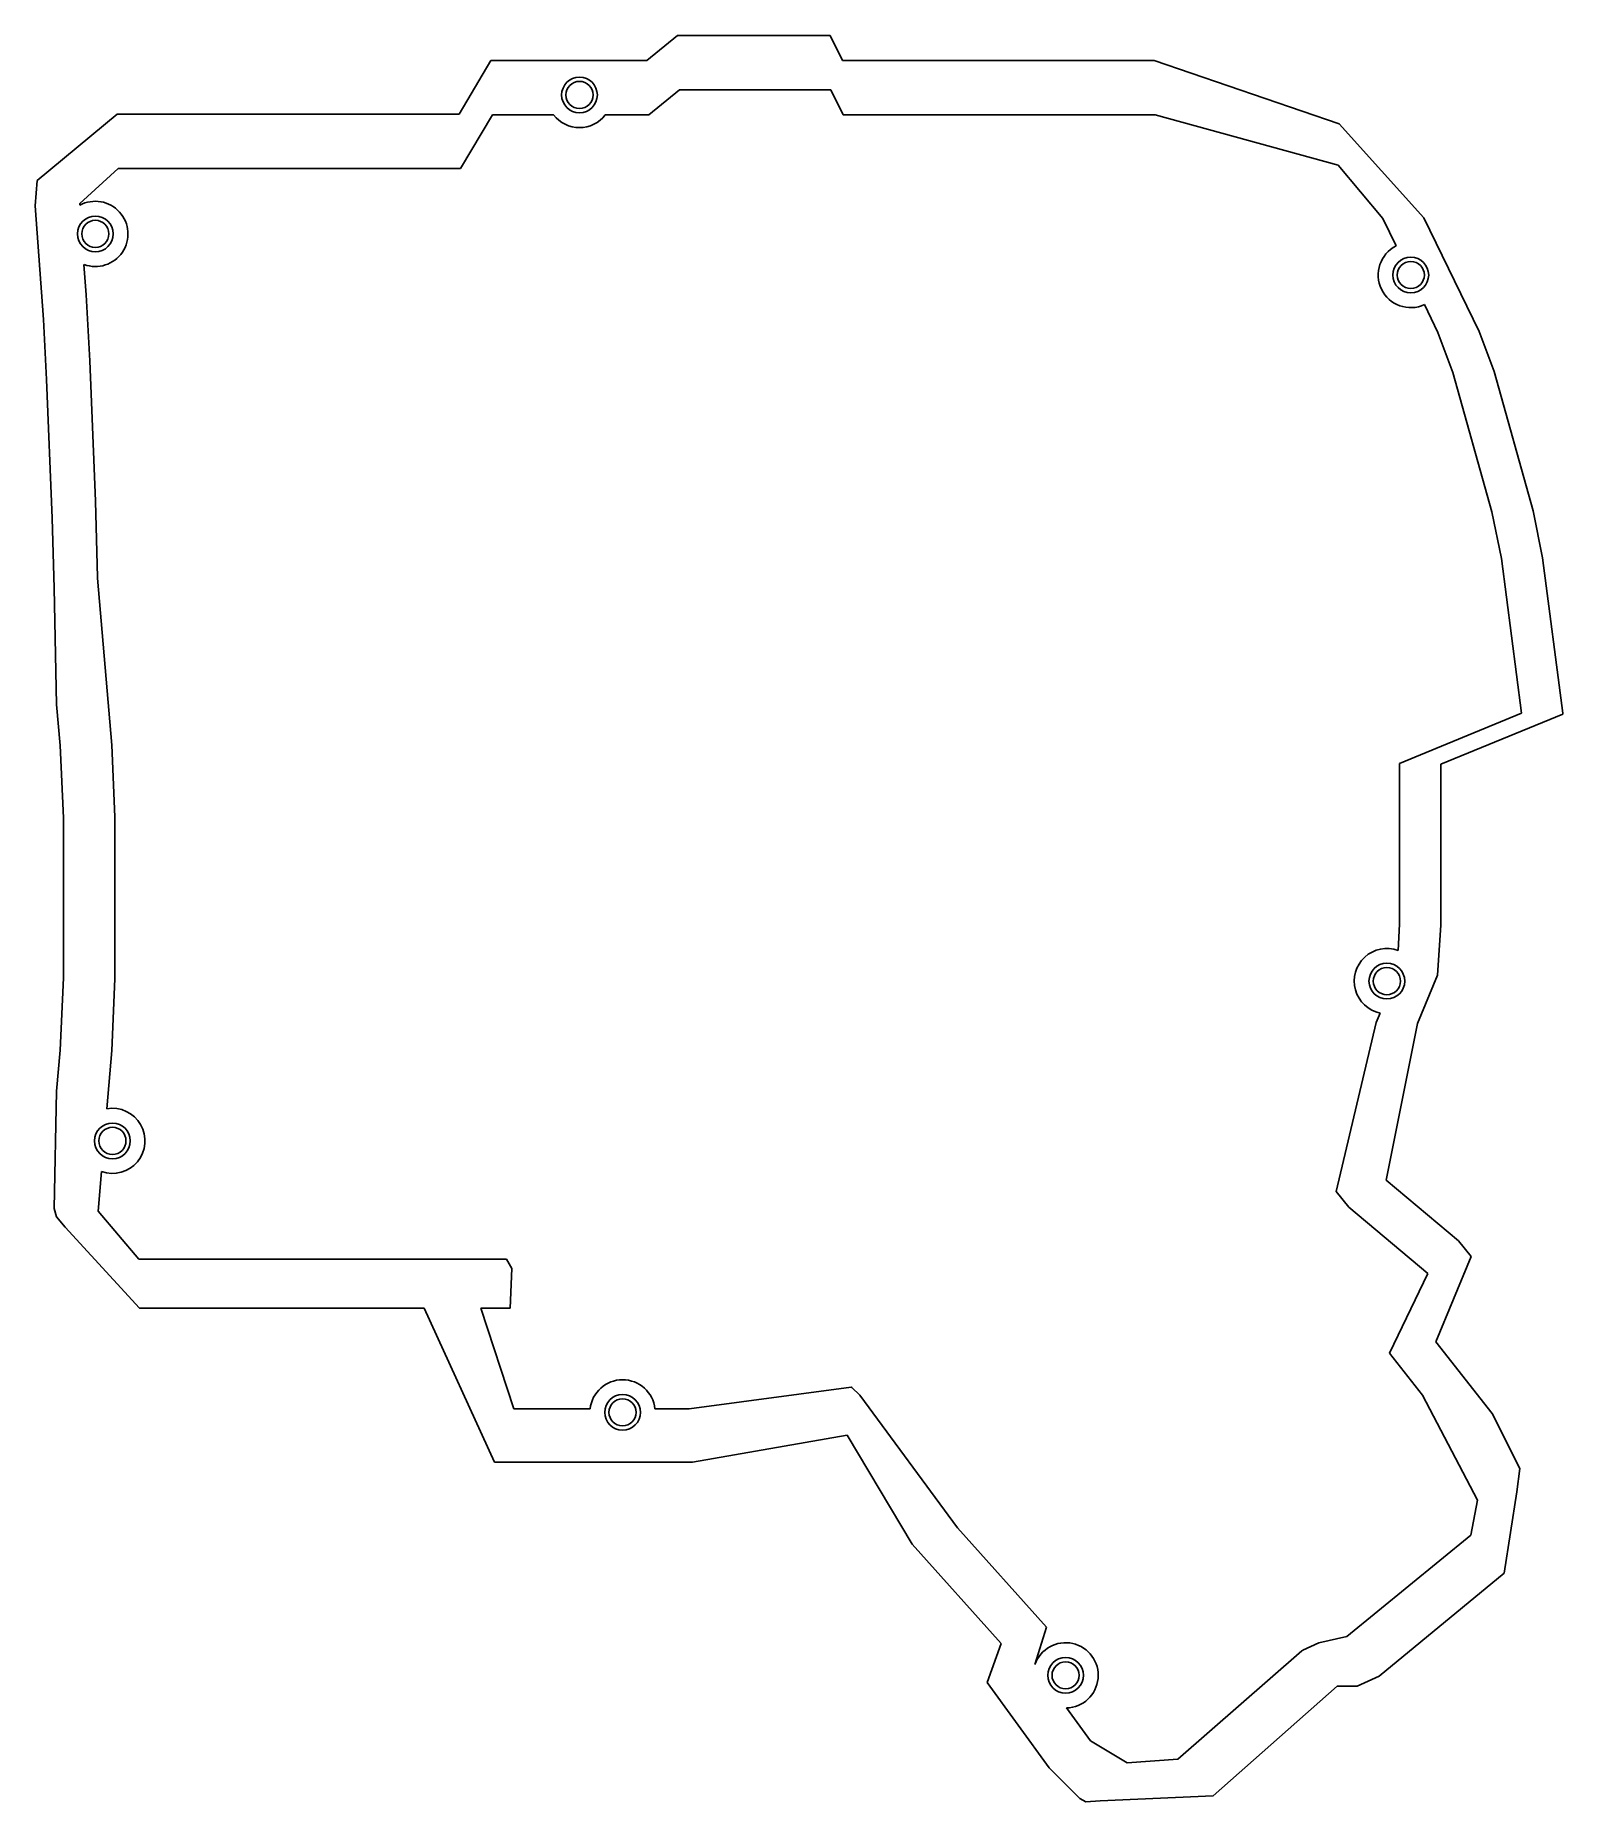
# Model space of a CAD drawing. Header units: metres. Extents: x -67 to 104, y -107 to 91.
import ezdxf

# ---------------------------------------------------------------- set-up
doc = ezdxf.new("R2010")
doc.units = ezdxf.units.M

msp = doc.modelspace()

# ---------------------------------------------------------------- linework, layer by layer
for p, q in [((1.41, 87.7, -5), (4.82, 90.52, -5)), ((1.41, 87.7), (4.82, 90.52)), ((21.93, 90.52, -5), (4.82, 90.52, -5)), ((4.82, 90.52, -5), (4.82, 90.52)), ((21.93, 90.52), (4.82, 90.52)), ((23.28, 87.7, -5), (21.93, 90.52, -5)), ((21.93, 90.52, -5), (21.93, 90.52)), ((23.28, 87.7), (21.93, 90.52)), ((-19.62, 81.7, -5), (-16.06, 87.7, -5)), ((-19.62, 81.7), (-16.06, 87.7)), ((1.41, 87.7, -5), (-16.06, 87.7, -5)), ((-16.06, 87.7, -5), (-16.06, 87.7)), ((1.41, 87.7), (-16.06, 87.7)), ((1.41, 87.7, -5), (1.41, 87.7)), ((23.28, 87.7, -5), (58.17, 87.7, -5)), ((23.28, 87.7, -5), (23.28, 87.7)), ((23.28, 87.7), (58.17, 87.7)), ((58.17, 87.7, -5), (78.86, 80.61, -5)), ((58.17, 87.7, -5), (58.17, 87.7)), ((58.17, 87.7), (78.86, 80.61)), ((-8.14, 83.85, -5), (-8.14, 83.85, -4)), ((-7.66, 83.85, -4), (-7.66, 83.85)), ((5.05, 84.44), (1.61, 81.62)), ((5.05, 84.44, -2), (1.61, 81.62, -2)), ((21.97, 84.44), (5.05, 84.44)), ((5.05, 84.44, -2), (5.05, 84.44)), ((21.97, 84.44, -2), (5.05, 84.44, -2)), ((21.97, 84.44), (23.36, 81.62)), ((21.97, 84.44, -2), (21.97, 84.44)), ((21.97, 84.44, -2), (23.36, 81.62, -2)), ((-57.88, 81.7, -5), (-66.84, 74.28, -5)), ((-57.88, 81.7), (-66.84, 74.28)), ((-57.88, 81.7, -5), (-19.62, 81.7, -5)), ((-57.88, 81.7, -5), (-57.88, 81.7)), ((-57.88, 81.7), (-19.62, 81.7)), ((-19.62, 81.7, -5), (-19.62, 81.7)), ((-15.86, 81.62), (-19.45, 75.62)), ((-15.86, 81.62, -2), (-19.45, 75.62, -2)), ((-9.03, 81.62), (-15.86, 81.62)), ((-15.86, 81.62, -2), (-15.86, 81.62)), ((-9.03, 81.62, -2), (-15.86, 81.62, -2)), ((-9.03, 81.62, -2), (-9.03, 81.62)), ((1.61, 81.62), (-3.25, 81.62)), ((-3.25, 81.62, -2), (-3.25, 81.62)), ((1.61, 81.62, -2), (-3.25, 81.62, -2)), ((1.61, 81.62, -2), (1.61, 81.62)), ((23.36, 81.62), (58.29, 81.62)), ((23.36, 81.62, -2), (23.36, 81.62)), ((23.36, 81.62, -2), (58.29, 81.62, -2)), ((58.29, 81.62), (78.76, 76.01)), ((58.29, 81.62, -2), (58.29, 81.62)), ((58.29, 81.62, -2), (78.76, 76.01, -2)), ((88.36, 70.11, -5), (78.86, 80.61, -5)), ((78.86, 80.61, -5), (78.86, 80.61)), ((88.36, 70.11), (78.86, 80.61)), ((-57.75, 75.62), (-62.07, 71.72)), ((-57.75, 75.62, -2), (-62.07, 71.72, -2)), ((-19.45, 75.62), (-57.75, 75.62)), ((-57.75, 75.62, -2), (-57.75, 75.62)), ((-19.45, 75.62, -2), (-57.75, 75.62, -2)), ((-19.45, 75.62, -2), (-19.45, 75.62)), ((83.76, 70.01), (78.76, 76.01)), ((78.76, 76.01, -2), (78.76, 76.01)), ((83.76, 70.01, -2), (78.76, 76.01, -2)), ((-67.04, 71.45, -5), (-66.84, 74.28, -5)), ((-67.04, 71.45), (-66.84, 74.28)), ((-66.84, 74.28, -5), (-66.84, 74.28)), ((-67.04, 71.45, -5), (-66.14, 58.72, -5)), ((-67.04, 71.45, -5), (-67.04, 71.45)), ((-67.04, 71.45), (-66.14, 58.72)), ((-62.06, 71.52), (-62.07, 71.72)), ((-62.06, 71.52, -2), (-62.07, 71.72, -2)), ((-62.07, 71.72, -2), (-62.07, 71.72)), ((-62.06, 71.52, -2), (-62.06, 71.52)), ((83.76, 70.01), (85.24, 66.95)), ((83.76, 70.01, -2), (83.76, 70.01)), ((83.76, 70.01, -2), (85.24, 66.95, -2)), ((88.36, 70.11, -5), (94.53, 57.38, -5)), ((88.36, 70.11, -5), (88.36, 70.11)), ((88.36, 70.11), (94.53, 57.38)), ((-62.32, 68.3, -5), (-62.32, 68.3, -4)), ((-61.85, 68.3, -4), (-61.85, 68.3)), ((85.24, 66.95, -2), (85.24, 66.95)), ((-61.35, 61.48), (-61.59, 64.88)), ((-61.35, 61.48, -2), (-61.59, 64.88, -2)), ((-61.59, 64.88, -2), (-61.59, 64.88)), ((84.89, 63.7, -5), (84.89, 63.7, -4)), ((85.37, 63.7, -4), (85.37, 63.7)), ((-61.35, 61.48), (-60.95, 54.08)), ((-61.35, 61.48, -2), (-60.95, 54.08, -2)), ((-61.35, 61.48, -2), (-61.35, 61.48)), ((88.43, 60.39), (89.93, 57.28)), ((88.43, 60.39, -2), (88.43, 60.39)), ((88.43, 60.39, -2), (89.93, 57.28, -2)), ((-66.14, 58.72, -5), (-65.78, 51.99, -5)), ((-66.14, 58.72, -5), (-66.14, 58.72)), ((-66.14, 58.72), (-65.78, 51.99)), ((94.53, 57.38, -5), (96.21, 52.89, -5)), ((94.53, 57.38, -5), (94.53, 57.38)), ((94.53, 57.38), (96.21, 52.89)), ((91.61, 52.79), (89.93, 57.28)), ((89.93, 57.28, -2), (89.93, 57.28)), ((91.61, 52.79, -2), (89.93, 57.28, -2)), ((-60.32, 38.4), (-60.95, 54.08)), ((-60.32, 38.4, -2), (-60.95, 54.08, -2)), ((-60.95, 54.08, -2), (-60.95, 54.08)), ((-65.78, 51.99, -5), (-65.15, 36.49, -5)), ((-65.78, 51.99, -5), (-65.78, 51.99)), ((-65.78, 51.99), (-65.15, 36.49)), ((95.97, 37.2), (91.61, 52.79)), ((91.61, 52.79, -2), (91.61, 52.79)), ((95.97, 37.2, -2), (91.61, 52.79, -2)), ((96.21, 52.89, -5), (100.57, 37.3, -5)), ((96.21, 52.89, -5), (96.21, 52.89)), ((96.21, 52.89), (100.57, 37.3)), ((-60.32, 38.4), (-60.07, 29.86)), ((-60.32, 38.4, -2), (-60.07, 29.86, -2)), ((-60.32, 38.4, -2), (-60.32, 38.4)), ((-65.15, 36.49, -5), (-64.92, 28.65, -5)), ((-65.15, 36.49, -5), (-65.15, 36.49)), ((-65.15, 36.49), (-64.92, 28.65)), ((97.03, 31.96), (95.97, 37.2)), ((95.97, 37.2, -2), (95.97, 37.2)), ((97.03, 31.96, -2), (95.97, 37.2, -2)), ((100.57, 37.3, -5), (101.63, 32.06, -5)), ((100.57, 37.3, -5), (100.57, 37.3)), ((100.57, 37.3), (101.63, 32.06)), ((99.27, 14.67), (97.03, 31.96)), ((97.03, 31.96, -2), (97.03, 31.96)), ((99.27, 14.67, -2), (97.03, 31.96, -2)), ((101.63, 32.06, -5), (103.89, 14.67, -5)), ((101.63, 32.06, -5), (101.63, 32.06)), ((101.63, 32.06), (103.89, 14.67)), ((-60.07, 29.86), (-60.06, 29.78)), ((-60.07, 29.86, -2), (-60.06, 29.78, -2)), ((-60.07, 29.86, -2), (-60.07, 29.86)), ((-60.06, 29.78), (-58.48, 11.07)), ((-60.06, 29.78), (-60.06, 29.78)), ((-60.06, 29.78, -2), (-58.48, 11.07, -2)), ((-60.06, 29.78, -2), (-60.06, 29.78)), ((-60.06, 29.78, -2), (-60.06, 29.78, -2)), ((-60.06, 29.78, -2), (-60.06, 29.78)), ((-64.92, 28.65, -5), (-64.68, 15.65, -5)), ((-64.92, 28.65, -5), (-64.92, 28.65)), ((-64.92, 28.65), (-64.68, 15.65)), ((-64.26, 11.06, -5), (-64.68, 15.65, -5)), ((-64.68, 15.65, -5), (-64.68, 15.65)), ((-64.26, 11.06), (-64.68, 15.65)), ((85.64, 9.05), (99.27, 14.67)), ((85.64, 9.05, -2), (99.27, 14.67, -2)), ((90.24, 8.95, -5), (103.89, 14.57, -5)), ((90.24, 8.95), (103.89, 14.57)), ((99.27, 14.67, -2), (99.27, 14.67)), ((103.89, 14.57, -5), (103.89, 14.67, -5)), ((103.89, 14.67, -5), (103.89, 14.67)), ((103.89, 14.57), (103.89, 14.67)), ((103.89, 14.57, -5), (103.89, 14.57)), ((-63.89, 2.95, -5), (-64.26, 11.06, -5)), ((-64.26, 11.06, -5), (-64.26, 11.06)), ((-63.89, 2.95), (-64.26, 11.06)), ((-58.13, 3.05), (-58.48, 11.07)), ((-58.13, 3.05, -2), (-58.48, 11.07, -2)), ((-58.48, 11.07, -2), (-58.48, 11.07)), ((85.64, 9.05), (85.64, -8.95)), ((85.64, 9.05, -2), (85.64, 9.05)), ((85.64, 9.05, -2), (85.64, -8.95, -2)), ((90.24, 8.95, -5), (90.24, -9.05, -5)), ((90.24, 8.95, -5), (90.24, 8.95)), ((90.24, 8.95), (90.24, -9.05)), ((-63.89, 2.95, -5), (-63.89, -14.95, -5)), ((-63.89, 2.95, -5), (-63.89, 2.95)), ((-63.89, 2.95), (-63.89, -14.95)), ((-58.13, -15.05), (-58.13, 3.05)), ((-58.13, -15.05, -2), (-58.13, 3.05, -2)), ((-58.13, 3.05, -2), (-58.13, 3.05)), ((85.64, -8.95), (85.46, -11.89)), ((85.64, -8.95, -2), (85.46, -11.89, -2)), ((85.64, -8.95, -2), (85.64, -8.95)), ((90.24, -9.05, -5), (89.89, -14.67, -5)), ((90.24, -9.05), (89.89, -14.67)), ((90.24, -9.05, -5), (90.24, -9.05)), ((85.46, -11.89, -2), (85.46, -11.89)), ((-64.26, -23.06, -5), (-63.89, -14.95, -5)), ((-64.26, -23.06), (-63.89, -14.95)), ((-63.89, -14.95, -5), (-63.89, -14.95)), ((-58.13, -15.05), (-58.48, -23.07)), ((-58.13, -15.05, -2), (-58.48, -23.07, -2)), ((-58.13, -15.05, -2), (-58.13, -15.05)), ((82.21, -15.32, -5), (82.21, -15.32, -4)), ((82.68, -15.32, -4), (82.68, -15.32)), ((89.89, -14.67, -5), (87.63, -20.06, -5)), ((89.89, -14.67), (87.63, -20.06)), ((89.89, -14.67, -5), (89.89, -14.67)), ((83.03, -19.96), (83.47, -18.89)), ((83.03, -19.96, -2), (83.47, -18.89, -2)), ((83.47, -18.89, -2), (83.47, -18.89)), ((83.03, -19.96), (78.52, -38.86)), ((83.03, -19.96, -2), (78.52, -38.86, -2)), ((83.03, -19.96, -2), (83.03, -19.96)), ((84.12, -37.58, -5), (87.63, -20.06, -5)), ((84.12, -37.58), (87.63, -20.06)), ((87.63, -20.06, -5), (87.63, -20.06)), ((-64.26, -23.06, -5), (-64.68, -27.65, -5)), ((-64.26, -23.06), (-64.68, -27.65)), ((-64.26, -23.06, -5), (-64.26, -23.06)), ((-58.48, -23.07), (-59.03, -29.6)), ((-58.48, -23.07, -2), (-59.03, -29.6, -2)), ((-58.48, -23.07, -2), (-58.48, -23.07)), ((-64.68, -27.65, -5), (-64.93, -40.75, -5)), ((-64.68, -27.65), (-64.93, -40.75)), ((-64.68, -27.65, -5), (-64.68, -27.65)), ((-59.03, -29.6, -2), (-59.03, -29.6)), ((-60.41, -33.2, -5), (-60.41, -33.2, -4)), ((-59.94, -33.2, -4), (-59.94, -33.2)), ((-59.62, -36.64), (-60, -41.05)), ((-59.62, -36.64, -2), (-60, -41.05, -2)), ((-59.62, -36.64, -2), (-59.62, -36.64)), ((79.96, -40.61), (78.52, -38.86)), ((78.52, -38.86, -2), (78.52, -38.86)), ((79.96, -40.61, -2), (78.52, -38.86, -2)), ((84.12, -37.58, -5), (92.21, -44.37, -5)), ((84.12, -37.58, -5), (84.12, -37.58)), ((84.12, -37.58), (92.21, -44.37)), ((-64.93, -40.75, -5), (-64.68, -41.69, -5)), ((-64.93, -40.75, -5), (-64.93, -40.75)), ((-64.93, -40.75), (-64.68, -41.69)), ((-60, -41.05), (-55.46, -46.45)), ((-60, -41.05, -2), (-55.46, -46.45, -2)), ((-60, -41.05, -2), (-60, -41.05)), ((79.96, -40.61), (88.81, -48.04)), ((79.96, -40.61, -2), (79.96, -40.61)), ((79.96, -40.61, -2), (88.81, -48.04, -2)), ((-64.68, -41.69, -5), (-63.69, -42.84, -5)), ((-64.68, -41.69, -5), (-64.68, -41.69)), ((-64.68, -41.69), (-63.69, -42.84)), ((-63.69, -42.84, -5), (-55.37, -51.93, -5)), ((-63.69, -42.84, -5), (-63.69, -42.84)), ((-63.69, -42.84), (-55.37, -51.93)), ((92.21, -44.37, -5), (93.65, -46.12, -5)), ((92.21, -44.37, -5), (92.21, -44.37)), ((92.21, -44.37), (93.65, -46.12)), ((-55.46, -46.45), (-14.32, -46.45)), ((-55.46, -46.45, -2), (-14.32, -46.45, -2)), ((-55.46, -46.45, -2), (-55.46, -46.45)), ((-14.32, -46.45), (-13.72, -47.48)), ((-14.32, -46.45, -2), (-13.72, -47.48, -2)), ((-14.32, -46.45, -2), (-14.32, -46.45)), ((93.65, -46.12, -5), (89.7, -55.67, -5)), ((93.65, -46.12), (89.7, -55.67)), ((93.65, -46.12, -5), (93.65, -46.12)), ((-13.72, -47.48), (-13.9, -51.93)), ((-13.72, -47.48, -2), (-13.9, -51.93, -2)), ((-13.72, -47.48, -2), (-13.72, -47.48)), ((84.51, -56.94), (88.81, -48.04)), ((84.51, -56.94, -2), (88.81, -48.04, -2)), ((88.81, -48.04, -2), (88.81, -48.04)), ((-55.37, -51.93, -5), (-23.52, -51.93, -5)), ((-55.37, -51.93, -5), (-55.37, -51.93)), ((-55.37, -51.93), (-23.52, -51.93)), ((-23.52, -51.93, -5), (-15.66, -69.17, -5)), ((-23.52, -51.93, -5), (-23.52, -51.93)), ((-23.52, -51.93), (-15.66, -69.17)), ((-13.48, -63.19), (-17.19, -51.93)), ((-17.19, -51.93), (-13.9, -51.93)), ((-13.48, -63.19, -2), (-17.19, -51.93, -2)), ((-17.19, -51.93, -2), (-17.19, -51.93)), ((-17.19, -51.93, -2), (-13.9, -51.93, -2)), ((-13.9, -51.93, -2), (-13.9, -51.93)), ((88.2, -61.66), (84.51, -56.94)), ((84.51, -56.94, -2), (84.51, -56.94)), ((88.2, -61.66, -2), (84.51, -56.94, -2)), ((89.7, -55.67, -5), (95.98, -63.71, -5)), ((89.7, -55.67, -5), (89.7, -55.67)), ((89.7, -55.67), (95.98, -63.71)), ((24.25, -60.77), (6.13, -63.19)), ((24.25, -60.77, -2), (6.13, -63.19, -2)), ((24.25, -60.77), (24.35, -60.79)), ((24.25, -60.77, -2), (24.35, -60.79, -2)), ((24.25, -60.77, -2), (24.25, -60.77)), ((24.35, -60.79), (25.23, -61.65)), ((24.35, -60.79, -2), (25.23, -61.65, -2)), ((24.35, -60.79, -2), (24.35, -60.79)), ((-4.95, -63.19), (-13.48, -63.19)), ((-4.95, -63.19, -2), (-13.48, -63.19, -2)), ((-13.48, -63.19, -2), (-13.48, -63.19)), ((-4.95, -63.19, -2), (-4.95, -63.19)), ((6.13, -63.19), (2.31, -63.19)), ((6.13, -63.19, -2), (2.31, -63.19, -2)), ((2.31, -63.19, -2), (2.31, -63.19)), ((6.13, -63.19, -2), (6.13, -63.19)), ((36.15, -76.52), (25.23, -61.65)), ((36.15, -76.52, -2), (25.23, -61.65, -2)), ((25.23, -61.65, -2), (25.23, -61.65)), ((94.34, -73.42), (88.2, -61.66)), ((88.2, -61.66, -2), (88.2, -61.66)), ((94.34, -73.42, -2), (88.2, -61.66, -2)), ((-3.32, -63.58, -5), (-3.32, -63.58, -4)), ((-2.85, -63.58, -4), (-2.85, -63.58)), ((99.08, -69.87, -5), (95.98, -63.71, -5)), ((95.98, -63.71, -5), (95.98, -63.71)), ((99.08, -69.87), (95.98, -63.71)), ((23.83, -66.15, -5), (6.51, -69.17, -5)), ((23.83, -66.15), (6.51, -69.17)), ((31.08, -78.35, -5), (23.83, -66.15, -5)), ((23.83, -66.15, -5), (23.83, -66.15)), ((31.08, -78.35), (23.83, -66.15)), ((-15.66, -69.17, -5), (6.51, -69.17, -5)), ((-15.66, -69.17, -5), (-15.66, -69.17)), ((-15.66, -69.17), (6.51, -69.17)), ((6.51, -69.17, -5), (6.51, -69.17)), ((99.08, -69.87, -5), (98.77, -72.46, -5)), ((99.08, -69.87), (98.77, -72.46)), ((99.08, -69.87, -5), (99.08, -69.87)), ((98.77, -72.46, -5), (97.35, -81.59, -5)), ((98.77, -72.46), (97.35, -81.59)), ((98.77, -72.46, -5), (98.77, -72.46)), ((94.34, -73.42), (93.6, -77.31)), ((94.34, -73.42, -2), (93.6, -77.31, -2)), ((94.34, -73.42, -2), (94.34, -73.42)), ((36.15, -76.52), (46.14, -87.61)), ((36.15, -76.52, -2), (46.14, -87.61, -2)), ((36.15, -76.52, -2), (36.15, -76.52)), ((31.08, -78.35, -5), (41.06, -89.44, -5)), ((31.08, -78.35, -5), (31.08, -78.35)), ((31.08, -78.35), (41.06, -89.44)), ((93.6, -77.31), (79.72, -88.68)), ((93.6, -77.31, -2), (79.72, -88.68, -2)), ((93.6, -77.31, -2), (93.6, -77.31)), ((83.34, -93.1, -5), (97.35, -81.59, -5)), ((83.34, -93.1), (97.35, -81.59)), ((97.35, -81.59, -5), (97.35, -81.59)), ((46.14, -87.61), (44.82, -91.78)), ((46.14, -87.61, -2), (44.82, -91.78, -2)), ((46.14, -87.61, -2), (46.14, -87.61)), ((76.6, -89.38), (79.72, -88.68)), ((76.6, -89.38, -2), (79.72, -88.68, -2)), ((79.72, -88.68, -2), (79.72, -88.68)), ((41.06, -89.44, -5), (39.48, -93.82, -5)), ((41.06, -89.44), (39.48, -93.82)), ((41.06, -89.44, -5), (41.06, -89.44)), ((74.71, -90.27), (60.83, -102.41)), ((74.71, -90.27, -2), (60.83, -102.41, -2)), ((74.71, -90.27), (74.73, -90.26)), ((74.71, -90.27, -2), (74.73, -90.26, -2)), ((74.71, -90.27, -2), (74.71, -90.27)), ((74.79, -90.21), (74.73, -90.26)), ((74.79, -90.21, -2), (74.73, -90.26, -2)), ((74.73, -90.26, -2), (74.73, -90.26)), ((76.6, -89.38), (74.79, -90.21)), ((76.6, -89.38, -2), (74.79, -90.21, -2)), ((74.79, -90.21, -2), (74.79, -90.21)), ((76.6, -89.38, -2), (76.6, -89.38)), ((44.82, -91.78), (44.82, -91.78)), ((44.82, -91.78, -2), (44.82, -91.78, -2)), ((44.82, -91.78, -2), (44.82, -91.78)), ((44.82, -91.78, -2), (44.82, -91.78)), ((46.42, -103.37, -5), (39.48, -93.82, -5)), ((39.48, -93.82, -5), (39.48, -93.82)), ((46.42, -103.37), (39.48, -93.82)), ((46.26, -93.01, -5), (46.26, -93.01, -4)), ((46.73, -93.01, -4), (46.73, -93.01)), ((78.66, -94.24, -5), (64.77, -106.51, -5)), ((78.66, -94.24), (64.77, -106.51)), ((78.66, -94.24, -5), (80.87, -94.23, -5)), ((78.66, -94.24), (80.87, -94.23)), ((78.66, -94.24, -5), (78.66, -94.24)), ((83.34, -93.1, -5), (80.87, -94.23, -5)), ((83.34, -93.1), (80.87, -94.23)), ((80.87, -94.23, -5), (80.87, -94.23)), ((83.34, -93.1, -5), (83.34, -93.1)), ((48.36, -96.66), (51.05, -100.35)), ((48.36, -96.66, -2), (51.05, -100.35, -2)), ((48.36, -96.66, -2), (48.36, -96.66)), ((51.05, -100.35), (55.14, -102.82)), ((51.05, -100.35, -2), (55.14, -102.82, -2)), ((51.05, -100.35, -2), (51.05, -100.35)), ((55.14, -102.82), (60.83, -102.41)), ((55.14, -102.82, -2), (60.83, -102.41, -2)), ((60.83, -102.41, -2), (60.83, -102.41)), ((49.84, -106.81, -5), (46.42, -103.37, -5)), ((46.42, -103.37, -5), (46.42, -103.37)), ((49.84, -106.81), (46.42, -103.37)), ((55.14, -102.82, -2), (55.14, -102.82)), ((52.14, -107.05, -5), (64.77, -106.51, -5)), ((52.14, -107.05), (64.77, -106.51)), ((64.77, -106.51, -5), (64.77, -106.51)), ((49.84, -106.81, -5), (50.52, -107.15, -5)), ((49.84, -106.81, -5), (49.84, -106.81)), ((49.84, -106.81), (50.52, -107.15)), ((52.14, -107.05, -5), (50.52, -107.15, -5)), ((52.14, -107.05), (50.52, -107.15)), ((50.52, -107.15, -5), (50.52, -107.15)), ((52.14, -107.05, -5), (52.14, -107.05))]:
    msp.add_line(p, q)
for centre, radius in [((-6.14, 83.85, -5), 2), ((-6.14, 83.85, -4), 2), ((-6.14, 83.85), 1.52), ((-6.14, 83.85, -4), 1.52), ((-60.32, 68.3, -5), 2), ((-60.32, 68.3, -4), 2), ((-60.32, 68.3), 1.52), ((-60.32, 68.3, -4), 1.52), ((86.89, 63.7, -5), 2), ((86.89, 63.7, -4), 2), ((86.89, 63.7), 1.52), ((86.89, 63.7, -4), 1.52), ((84.21, -15.32, -5), 2), ((84.21, -15.32, -4), 2), ((84.21, -15.32), 1.52), ((84.21, -15.32, -4), 1.52), ((-58.41, -33.2, -5), 2), ((-58.41, -33.2, -4), 2), ((-58.41, -33.2), 1.52), ((-58.41, -33.2, -4), 1.52), ((-1.32, -63.58, -5), 2), ((-1.32, -63.58, -4), 2), ((-1.32, -63.58), 1.52), ((-1.32, -63.58, -4), 1.52), ((48.26, -93.01, -5), 2), ((48.26, -93.01, -4), 2), ((48.26, -93.01), 1.52), ((48.26, -93.01, -4), 1.52)]:
    msp.add_circle(centre, radius)
for centre, start, end in [((-6.14, 83.85), -142.393, -37.607), ((-6.14, 83.85, -2), -142.393, -37.607), ((-60.32, 68.3), -110.2886, 118.3207), ((-60.32, 68.3, -2), -110.2886, 118.3207), ((86.89, 63.7), -243.0683, -65.1659), ((86.89, 63.7, -2), -243.0683, -65.1659), ((84.21, -15.32), -290.0565, -101.5729), ((84.21, -15.32, -2), -290.0565, -101.5729), ((-58.41, -33.2), -109.35, 99.6821), ((-58.41, -33.2, -2), -109.35, 99.6821), ((-1.32, -63.58), 6.2086, 173.7914), ((-1.32, -63.58, -2), 6.2086, 173.7914), ((48.26, -93.01), -88.3402, 160.3402), ((48.26, -93.01, -2), -88.3402, 160.3402)]:
    msp.add_arc(centre, 3.65, start, end)

doc.saveas('drawing.dxf')
